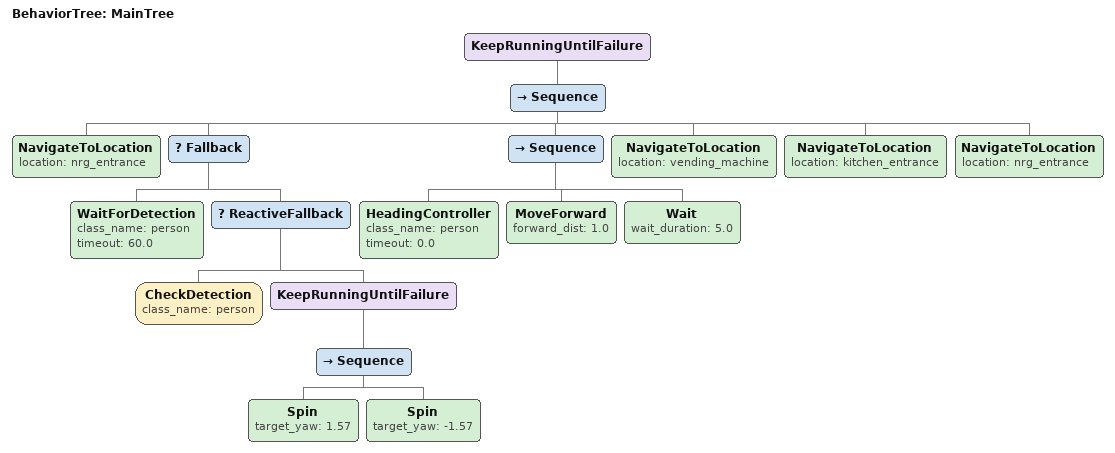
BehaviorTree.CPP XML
<root BTCPP_format="4">
  <BehaviorTree ID="MainTree">
    <KeepRunningUntilFailure>
      <Sequence>
        <NavigateToLocation location="nrg_entrance"/>
        <Fallback>
          <WaitForDetection class_name="person" timeout="60.0"/>
          <ReactiveFallback>
            <CheckDetection class_name="person"/>
            <KeepRunningUntilFailure>
              <Sequence>
                <Spin target_yaw="1.57"/>
                <Spin target_yaw="-1.57"/>
              </Sequence>
            </KeepRunningUntilFailure>
          </ReactiveFallback>
        </Fallback>
        <Sequence>
          <HeadingController class_name="person" timeout="0.0"/>
          <MoveForward forward_dist="1.0"/>
          <Wait wait_duration="5.0"/>
        </Sequence>
        <NavigateToLocation location="vending_machine"/>
        <NavigateToLocation location="kitchen_entrance"/>
        <NavigateToLocation location="nrg_entrance"/>
      </Sequence>
    </KeepRunningUntilFailure>
  </BehaviorTree>
</root>
